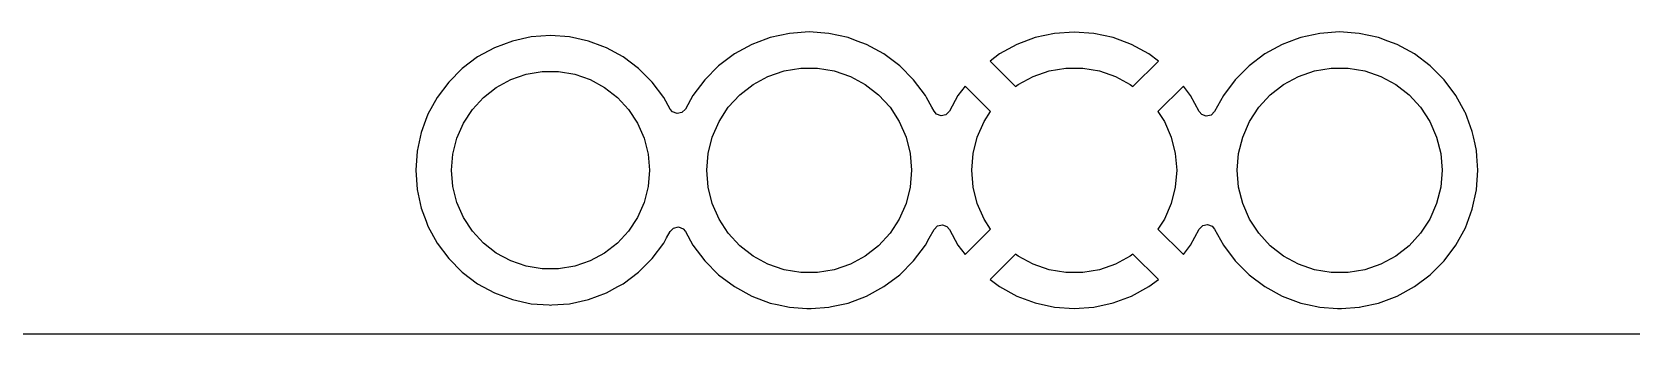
# Model space of a CAD drawing. Extents: x 280 to 530, y -238 to -79.
# Drawn here: x 327.81 to 350.43, y -238.37 to -234.1 of the extents above; entities that cross this region are included whole.
import ezdxf

# ---------------------------------------------------------------- set-up
doc = ezdxf.new("R2010")
doc.units = 0
doc.layers.add('BLACK', color=7, linetype='CONTINUOUS')

msp = doc.modelspace()

# ---------------------------------------------------------------- linework, layer by layer
at = {"layer": 'BLACK', "linetype": 'CONTINUOUS'}
for p, q in [((338.5267, -234.124422), (338.254083, -234.183727)), ((338.804999, -234.104518), (338.5267, -234.124422)), ((338.805001, -234.104518), (338.804999, -234.104518)), ((339.083299, -234.124422), (338.805001, -234.104518)), ((339.355916, -234.183727), (339.083299, -234.124422)), ((342.276769, -234.124919), (342.004225, -234.184207)), ((342.276776, -234.124918), (342.276769, -234.124919)), ((342.554999, -234.105019), (342.276776, -234.124918)), ((342.555001, -234.105019), (342.554999, -234.105019)), ((342.833223, -234.124918), (342.555001, -234.105019)), ((342.83323, -234.124919), (342.833223, -234.124918)), ((343.105774, -234.184207), (342.83323, -234.124919)), ((346.0317, -234.124422), (345.759083, -234.183727)), ((346.309999, -234.104518), (346.0317, -234.124422)), ((346.310001, -234.104518), (346.309999, -234.104518)), ((346.588299, -234.124422), (346.310001, -234.104518)), ((346.860916, -234.183727), (346.588299, -234.124422)), ((334.35348, -234.32683), (334.114892, -234.457109)), ((334.480843, -234.279326), (334.35348, -234.32683)), ((334.608199, -234.231825), (334.480843, -234.279326)), ((334.608202, -234.231824), (334.608199, -234.231825)), ((334.608206, -234.231823), (334.608202, -234.231824)), ((334.873832, -234.17404), (334.608206, -234.231823)), ((334.873839, -234.174039), (334.873832, -234.17404)), ((335.144999, -234.154645), (334.873839, -234.174039)), ((335.145001, -234.154645), (335.144999, -234.154645)), ((335.41616, -234.174039), (335.145001, -234.154645)), ((335.416167, -234.17404), (335.41616, -234.174039)), ((335.681793, -234.231823), (335.416167, -234.17404)), ((335.681794, -234.231823), (335.681793, -234.231823)), ((335.681801, -234.231825), (335.681794, -234.231823)), ((335.88692, -234.30833), (335.681801, -234.231825)), ((335.936519, -234.32683), (335.88692, -234.30833)), ((336.175107, -234.457109), (335.936518, -234.32683)), ((335.936518, -234.32683), (335.936519, -234.32683)), ((337.992657, -234.281233), (337.747792, -234.41494)), ((337.992661, -234.281231), (337.992657, -234.281233)), ((338.190875, -234.207301), (337.992661, -234.281231)), ((338.254077, -234.183729), (338.190875, -234.207301)), ((338.254078, -234.183728), (338.254077, -234.183729)), ((338.254083, -234.183727), (338.254078, -234.183728)), ((339.355919, -234.183728), (339.355916, -234.183727)), ((339.355923, -234.183729), (339.355919, -234.183728)), ((339.484874, -234.231825), (339.355923, -234.183729)), ((339.617338, -234.281231), (339.484874, -234.231825)), ((339.617342, -234.281233), (339.617338, -234.281231)), ((339.862207, -234.41494), (339.617342, -234.281233)), ((341.742865, -234.281689), (341.498061, -234.415361)), ((342.004225, -234.184207), (341.742865, -234.281689)), ((343.367134, -234.281689), (343.105774, -234.184207)), ((343.611938, -234.415361), (343.367134, -234.281689)), ((345.497657, -234.281233), (345.252792, -234.41494)), ((345.497661, -234.281231), (345.497657, -234.281233)), ((345.695875, -234.207301), (345.497661, -234.281231)), ((345.759077, -234.183729), (345.695875, -234.207301)), ((345.759078, -234.183728), (345.759077, -234.183729)), ((345.759083, -234.183727), (345.759078, -234.183728)), ((346.860919, -234.183728), (346.860916, -234.183727)), ((346.860923, -234.183729), (346.860919, -234.183728)), ((346.989874, -234.231825), (346.860923, -234.183729)), ((347.122338, -234.281231), (346.989874, -234.231825)), ((347.122342, -234.281233), (347.122338, -234.281231)), ((347.367207, -234.41494), (347.122342, -234.281233)), ((334.114891, -234.45711), (333.897259, -234.620028)), ((334.114892, -234.457109), (334.114891, -234.45711)), ((336.175108, -234.45711), (336.175107, -234.457109)), ((336.175113, -234.457113), (336.175108, -234.45711)), ((336.392742, -234.620029), (336.175113, -234.457113)), ((337.524421, -234.582154), (337.327154, -234.779421)), ((337.524439, -234.582138), (337.524421, -234.582154)), ((337.747784, -234.414945), (337.524439, -234.582138)), ((337.747792, -234.41494), (337.747784, -234.414945)), ((339.862215, -234.414945), (339.862207, -234.41494)), ((340.08556, -234.582138), (339.862215, -234.414945)), ((340.085578, -234.582154), (340.08556, -234.582138)), ((340.282845, -234.779421), (340.085578, -234.582154)), ((341.364156, -234.515601), (341.364155, -234.515602)), ((341.364155, -234.515602), (341.724101, -234.875548)), ((341.498054, -234.415366), (341.364156, -234.515601)), ((341.498061, -234.415361), (341.498054, -234.415366)), ((343.385897, -234.875547), (343.745843, -234.515602)), ((343.611938, -234.415362), (343.611938, -234.415361)), ((343.745843, -234.515602), (343.611938, -234.415362)), ((345.029421, -234.582154), (344.832154, -234.779421)), ((345.029439, -234.582138), (345.029421, -234.582154)), ((345.252784, -234.414945), (345.029439, -234.582138)), ((345.252792, -234.41494), (345.252784, -234.414945)), ((347.367215, -234.414945), (347.367207, -234.41494)), ((347.59056, -234.582138), (347.367215, -234.414945)), ((347.590578, -234.582154), (347.59056, -234.582138)), ((347.787845, -234.779421), (347.590578, -234.582154)), ((333.705028, -234.812259), (333.54211, -235.029891)), ((333.705038, -234.812247), (333.705028, -234.812259)), ((333.897247, -234.620038), (333.705038, -234.812247)), ((333.897259, -234.620028), (333.897247, -234.620038)), ((334.379273, -234.887967), (334.582626, -234.777917)), ((334.582626, -234.777917), (334.80132, -234.70284)), ((334.80132, -234.70284), (335.029389, -234.664782)), ((335.029389, -234.664782), (335.260611, -234.664782)), ((335.260611, -234.664782), (335.48868, -234.70284)), ((335.48868, -234.70284), (335.707374, -234.777917)), ((335.707374, -234.777917), (335.910727, -234.887967)), ((336.392746, -234.620033), (336.392742, -234.620029)), ((336.392752, -234.620038), (336.392746, -234.620033)), ((336.584961, -234.812247), (336.392752, -234.620038)), ((336.584966, -234.812253), (336.584961, -234.812247)), ((336.584971, -234.812258), (336.584966, -234.812253)), ((336.747887, -235.029887), (336.584971, -234.812258)), ((337.327138, -234.779439), (337.159945, -235.002784)), ((337.327154, -234.779421), (337.327138, -234.779439)), ((338.011925, -234.846109), (338.222542, -234.732129)), ((338.222542, -234.732129), (338.449046, -234.65437)), ((338.449046, -234.65437), (338.68526, -234.614952)), ((338.68526, -234.614952), (338.92474, -234.614952)), ((338.92474, -234.614952), (339.160954, -234.65437)), ((339.160954, -234.65437), (339.387458, -234.732129)), ((339.387458, -234.732129), (339.598075, -234.846109)), ((340.282861, -234.779439), (340.282845, -234.779421)), ((340.450054, -235.002784), (340.282861, -234.779439)), ((341.761925, -234.846109), (341.972542, -234.732129)), ((341.972542, -234.732129), (342.199046, -234.65437)), ((342.199046, -234.65437), (342.43526, -234.614952)), ((342.43526, -234.614952), (342.67474, -234.614952)), ((342.67474, -234.614952), (342.910954, -234.65437)), ((342.910954, -234.65437), (343.137458, -234.732129)), ((343.137458, -234.732129), (343.348075, -234.846109)), ((344.832138, -234.779439), (344.664945, -235.002784)), ((344.832154, -234.779421), (344.832138, -234.779439)), ((345.516925, -234.846109), (345.727542, -234.732129)), ((345.727542, -234.732129), (345.954046, -234.65437)), ((345.954046, -234.65437), (346.19026, -234.614952)), ((346.19026, -234.614952), (346.42974, -234.614952)), ((346.42974, -234.614952), (346.665954, -234.65437)), ((346.665954, -234.65437), (346.892458, -234.732129)), ((346.892458, -234.732129), (347.103075, -234.846109)), ((347.787861, -234.779439), (347.787845, -234.779421)), ((347.955054, -235.002784), (347.787861, -234.779439)), ((333.542109, -235.029892), (333.41183, -235.26848)), ((333.54211, -235.029891), (333.542109, -235.029892)), ((334.040203, -235.200102), (334.196806, -235.029987)), ((334.196806, -235.029987), (334.379273, -234.887967)), ((335.910727, -234.887967), (336.093194, -235.029987)), ((336.093194, -235.029987), (336.249797, -235.200102)), ((336.747889, -235.029891), (336.747887, -235.029887)), ((336.74789, -235.029892), (336.747889, -235.029891)), ((336.837684, -235.194338), (336.74789, -235.029892)), ((337.15994, -235.002792), (337.055348, -235.194338)), ((337.159945, -235.002784), (337.15994, -235.002792)), ((337.660746, -235.169392), (337.822942, -234.9932)), ((337.822942, -234.9932), (338.011925, -234.846109)), ((339.598075, -234.846109), (339.787058, -234.9932)), ((339.787058, -234.9932), (339.949254, -235.169392)), ((340.450059, -235.002792), (340.450054, -235.002784)), ((340.464854, -235.029887), (340.450059, -235.002792)), ((340.540531, -235.16848), (340.464854, -235.029887)), ((340.910361, -235.003062), (340.789116, -235.225107)), ((340.910366, -235.003054), (340.910361, -235.003062)), ((341.010601, -234.869156), (340.910366, -235.003054)), ((341.010602, -234.869155), (341.010601, -234.869156)), ((341.371266, -235.229819), (341.010602, -234.869155)), ((341.724101, -234.875548), (341.761925, -234.846109)), ((343.348075, -234.846109), (343.385897, -234.875547)), ((344.099396, -234.869155), (343.738732, -235.229818)), ((344.199637, -235.003061), (344.099396, -234.869155)), ((344.199638, -235.003062), (344.199637, -235.003061)), ((344.323383, -235.229685), (344.199638, -235.003062)), ((344.66494, -235.002792), (344.541047, -235.229685)), ((344.664945, -235.002784), (344.66494, -235.002792)), ((345.165746, -235.169392), (345.327942, -234.9932)), ((345.327942, -234.9932), (345.516925, -234.846109)), ((347.103075, -234.846109), (347.292058, -234.9932)), ((347.292058, -234.9932), (347.454254, -235.169392)), ((347.955059, -235.002792), (347.955054, -235.002784)), ((348.085406, -235.241505), (347.955059, -235.002792)), ((333.913737, -235.393674), (334.040203, -235.200102)), ((336.249797, -235.200102), (336.376263, -235.393674)), ((336.872205, -235.234178), (336.837684, -235.194338)), ((336.93767, -235.258595), (336.872205, -235.234178)), ((337.005943, -235.243743), (336.93767, -235.258595)), ((337.055348, -235.194338), (337.005943, -235.243743)), ((337.529763, -235.369876), (337.660746, -235.169392)), ((339.949254, -235.169392), (340.080237, -235.369876)), ((340.571452, -235.225107), (340.540531, -235.16848)), ((340.605974, -235.264947), (340.571452, -235.225107)), ((340.671438, -235.289364), (340.605974, -235.264947)), ((340.789116, -235.225107), (340.739711, -235.274512)), ((341.279763, -235.369876), (341.371266, -235.229819)), ((343.738732, -235.229818), (343.830237, -235.369876)), ((344.357904, -235.269525), (344.323383, -235.229685)), ((344.541047, -235.229685), (344.491642, -235.27909)), ((345.034763, -235.369876), (345.165746, -235.169392)), ((347.454254, -235.169392), (347.585237, -235.369876)), ((348.088769, -235.247663), (348.085406, -235.241505)), ((348.186271, -235.509077), (348.088769, -235.247663)), ((333.37898, -235.356555), (333.316825, -235.523199)), ((333.41183, -235.26848), (333.37898, -235.356555)), ((333.820856, -235.605421), (333.913737, -235.393674)), ((336.376263, -235.393674), (336.469144, -235.605421)), ((337.433565, -235.589186), (337.529763, -235.369876)), ((340.080237, -235.369876), (340.176435, -235.589186)), ((340.739711, -235.274512), (340.671438, -235.289364)), ((341.183565, -235.589186), (341.279763, -235.369876)), ((343.830237, -235.369876), (343.926435, -235.589186)), ((344.423369, -235.293942), (344.357904, -235.269525)), ((344.491642, -235.27909), (344.423369, -235.293942)), ((344.938565, -235.589186), (345.034763, -235.369876)), ((347.585237, -235.369876), (347.681435, -235.589186)), ((333.316823, -235.523206), (333.25904, -235.788832)), ((333.316824, -235.523202), (333.316823, -235.523206)), ((333.316825, -235.523199), (333.316824, -235.523202)), ((333.764094, -235.829568), (333.820856, -235.605421)), ((336.469144, -235.605421), (336.525906, -235.829568)), ((337.374776, -235.821338), (337.433565, -235.589186)), ((340.176435, -235.589186), (340.235224, -235.821338)), ((341.124776, -235.821338), (341.183565, -235.589186)), ((343.926435, -235.589186), (343.985224, -235.821338)), ((344.879776, -235.821338), (344.938565, -235.589186)), ((347.681435, -235.589186), (347.740224, -235.821338)), ((348.203621, -235.588832), (348.186271, -235.509077)), ((348.225374, -235.688832), (348.203621, -235.588832)), ((348.245578, -235.781706), (348.225374, -235.688832)), ((333.259039, -235.788839), (333.239645, -236.059998)), ((333.25904, -235.788832), (333.259039, -235.788839)), ((333.745, -236.06), (333.764094, -235.829568)), ((336.525906, -235.829568), (336.545, -236.06)), ((337.355, -236.06), (337.374776, -235.821338)), ((340.235224, -235.821338), (340.255, -236.06)), ((341.105, -236.06), (341.124776, -235.821338)), ((343.985224, -235.821338), (344.005, -236.06)), ((344.86, -236.06), (344.879776, -235.821338)), ((347.740224, -235.821338), (347.76, -236.06)), ((348.251178, -235.859998), (348.245578, -235.781706)), ((348.265482, -236.06), (348.251178, -235.859998)), ((333.239645, -236.059998), (333.239645, -236.060001)), ((333.239645, -236.060001), (333.259039, -236.33116)), ((333.764094, -236.290432), (333.745, -236.06)), ((336.545, -236.06), (336.525906, -236.290432)), ((337.374776, -236.298662), (337.355, -236.06)), ((340.255, -236.06), (340.235224, -236.298662)), ((341.124776, -236.298662), (341.105, -236.06)), ((344.005, -236.06), (343.985224, -236.298662)), ((344.879776, -236.298662), (344.86, -236.06)), ((347.76, -236.06), (347.740224, -236.298662)), ((348.245578, -236.338294), (348.265482, -236.06)), ((333.259039, -236.33116), (333.25904, -236.331167)), ((333.25904, -236.331167), (333.316021, -236.593104)), ((333.820856, -236.514579), (333.764094, -236.290432)), ((336.525906, -236.290432), (336.469144, -236.514579)), ((337.433565, -236.530814), (337.374776, -236.298662)), ((340.235224, -236.298662), (340.176435, -236.530814)), ((341.183565, -236.530814), (341.124776, -236.298662)), ((343.985224, -236.298662), (343.926435, -236.530814)), ((344.938565, -236.530814), (344.879776, -236.298662)), ((347.740224, -236.298662), (347.681435, -236.530814)), ((348.186271, -236.610923), (348.245578, -236.338294)), ((333.316021, -236.593104), (333.316825, -236.596801)), ((333.316825, -236.596801), (333.384594, -236.778495)), ((333.913737, -236.726326), (333.820856, -236.514579)), ((336.469144, -236.514579), (336.376263, -236.726326)), ((337.529763, -236.750124), (337.433565, -236.530814)), ((340.176435, -236.530814), (340.080237, -236.750124)), ((341.279763, -236.750124), (341.183565, -236.530814)), ((343.926435, -236.530814), (343.830237, -236.750124)), ((345.034763, -236.750124), (344.938565, -236.530814)), ((347.681435, -236.530814), (347.585237, -236.750124)), ((348.088769, -236.872337), (348.186271, -236.610923)), ((333.384594, -236.778495), (333.41183, -236.851519)), ((334.040203, -236.919898), (333.913737, -236.726326)), ((336.376263, -236.726326), (336.249797, -236.919898)), ((337.660746, -236.950608), (337.529763, -236.750124)), ((340.080237, -236.750124), (339.949254, -236.950608)), ((340.571454, -236.894889), (340.620857, -236.845487)), ((340.620857, -236.845487), (340.68913, -236.830635)), ((340.68913, -236.830635), (340.754594, -236.855052)), ((341.371265, -236.890178), (341.279763, -236.750124)), ((343.830237, -236.750124), (343.738733, -236.89018)), ((344.323383, -236.890315), (344.372788, -236.840909)), ((344.372788, -236.840909), (344.441061, -236.826057)), ((344.441061, -236.826057), (344.506525, -236.850474)), ((344.506525, -236.850474), (344.541047, -236.890314)), ((345.165746, -236.950608), (345.034763, -236.750124)), ((347.585237, -236.750124), (347.454254, -236.950608)), ((333.41183, -236.851519), (333.542109, -237.090107)), ((334.196806, -237.090013), (334.040203, -236.919898)), ((336.249797, -236.919898), (336.093194, -237.090013)), ((336.747887, -237.090113), (336.787842, -237.01694)), ((336.787842, -237.01694), (336.837684, -236.925662)), ((336.837684, -236.925662), (336.887089, -236.876256)), ((336.887089, -236.876256), (336.955361, -236.861404)), ((336.955361, -236.861404), (337.020826, -236.885821)), ((337.020826, -236.885821), (337.055348, -236.925661)), ((337.055348, -236.925661), (337.15994, -237.117207)), ((337.822942, -237.1268), (337.660746, -236.950608)), ((339.949254, -236.950608), (339.787058, -237.1268)), ((340.45006, -237.117207), (340.504663, -237.017208)), ((340.504663, -237.017208), (340.571454, -236.894889)), ((340.754594, -236.855052), (340.789116, -236.894892)), ((340.789116, -236.894892), (340.910361, -237.116937)), ((341.010602, -237.250843), (341.371265, -236.890178)), ((343.738733, -236.89018), (344.099396, -237.250843)), ((344.199637, -237.11694), (344.323383, -236.890315)), ((344.541047, -236.890314), (344.66494, -237.117207)), ((345.327942, -237.1268), (345.165746, -236.950608)), ((347.454254, -236.950608), (347.292058, -237.1268)), ((347.955056, -237.117213), (348.088769, -236.872337)), ((333.542109, -237.090107), (333.54211, -237.090108)), ((333.54211, -237.090108), (333.542113, -237.090113)), ((333.542113, -237.090113), (333.705029, -237.307742)), ((334.379273, -237.232033), (334.196806, -237.090013)), ((334.582626, -237.342083), (334.379273, -237.232033)), ((335.910727, -237.232033), (335.707374, -237.342083)), ((336.093194, -237.090013), (335.910727, -237.232033)), ((336.584971, -237.307742), (336.747887, -237.090113)), ((337.15994, -237.117207), (337.159945, -237.117215)), ((337.159945, -237.117215), (337.327138, -237.34056)), ((338.011925, -237.273891), (337.822942, -237.1268)), ((338.222542, -237.387871), (338.011925, -237.273891)), ((339.598075, -237.273891), (339.387458, -237.387871)), ((339.787058, -237.1268), (339.598075, -237.273891)), ((340.282855, -237.340568), (340.450056, -237.117213)), ((340.450056, -237.117213), (340.45006, -237.117207)), ((340.910361, -237.116937), (340.910362, -237.116938)), ((340.910362, -237.116938), (341.010602, -237.250843)), ((341.7241, -237.24445), (341.364155, -237.604396)), ((341.761925, -237.273891), (341.7241, -237.24445)), ((341.972542, -237.387871), (341.761925, -237.273891)), ((343.348075, -237.273891), (343.137458, -237.387871)), ((343.385898, -237.244451), (343.348075, -237.273891)), ((343.745843, -237.604396), (343.385898, -237.244451)), ((344.099396, -237.250842), (344.199637, -237.11694)), ((344.099396, -237.250843), (344.099396, -237.250842)), ((344.66494, -237.117207), (344.664945, -237.117215)), ((344.664945, -237.117215), (344.832138, -237.34056)), ((345.516925, -237.273891), (345.327942, -237.1268)), ((345.727542, -237.387871), (345.516925, -237.273891)), ((347.103075, -237.273891), (346.892458, -237.387871)), ((347.292058, -237.1268), (347.103075, -237.273891)), ((347.787855, -237.340568), (347.955056, -237.117213)), ((333.705029, -237.307742), (333.705033, -237.307746)), ((333.705033, -237.307746), (333.705038, -237.307752)), ((333.705038, -237.307752), (333.897247, -237.499961)), ((333.897247, -237.499961), (333.897253, -237.499966)), ((333.897253, -237.499966), (333.897258, -237.499971)), ((333.897258, -237.499971), (334.114887, -237.662887)), ((334.80132, -237.41716), (334.582626, -237.342083)), ((335.029389, -237.455218), (334.80132, -237.41716)), ((335.260611, -237.455218), (335.029389, -237.455218)), ((335.48868, -237.41716), (335.260611, -237.455218)), ((335.707374, -237.342083), (335.48868, -237.41716)), ((336.175113, -237.662887), (336.392742, -237.499971)), ((336.392742, -237.499971), (336.584971, -237.307742)), ((337.327138, -237.34056), (337.327154, -237.340578)), ((337.327154, -237.340578), (337.524421, -237.537845)), ((338.449046, -237.46563), (338.222542, -237.387871)), ((338.68526, -237.505048), (338.449046, -237.46563)), ((338.92474, -237.505048), (338.68526, -237.505048)), ((339.160954, -237.46563), (338.92474, -237.505048)), ((339.387458, -237.387871), (339.160954, -237.46563)), ((340.085568, -237.537855), (340.282855, -237.340568)), ((342.199046, -237.46563), (341.972542, -237.387871)), ((342.43526, -237.505048), (342.199046, -237.46563)), ((342.67474, -237.505048), (342.43526, -237.505048)), ((342.910954, -237.46563), (342.67474, -237.505048)), ((343.137458, -237.387871), (342.910954, -237.46563)), ((344.832138, -237.34056), (344.832154, -237.340578)), ((344.832154, -237.340578), (345.029421, -237.537845)), ((345.954046, -237.46563), (345.727542, -237.387871)), ((346.19026, -237.505048), (345.954046, -237.46563)), ((346.42974, -237.505048), (346.19026, -237.505048)), ((346.665954, -237.46563), (346.42974, -237.505048)), ((346.892458, -237.387871), (346.665954, -237.46563)), ((347.590568, -237.537855), (347.787855, -237.340568)), ((334.114887, -237.662887), (334.114891, -237.662889)), ((334.114891, -237.662889), (334.114892, -237.66289)), ((334.114892, -237.66289), (334.353481, -237.793169)), ((335.936519, -237.793169), (336.097886, -237.705056)), ((336.097886, -237.705056), (336.175113, -237.662887)), ((337.524421, -237.537845), (337.524439, -237.537861)), ((337.524439, -237.537861), (337.747784, -237.705054)), ((337.747784, -237.705054), (337.747792, -237.705059)), ((337.747792, -237.705059), (337.992657, -237.838766)), ((339.617337, -237.838769), (339.862213, -237.705056)), ((339.862213, -237.705056), (340.085568, -237.537855)), ((341.364155, -237.604396), (341.498061, -237.704637)), ((341.498061, -237.704637), (341.498061, -237.704638)), ((341.498061, -237.704638), (341.742865, -237.83831)), ((343.367134, -237.83831), (343.611942, -237.704635)), ((343.611942, -237.704635), (343.745842, -237.604396)), ((343.745842, -237.604396), (343.745843, -237.604396)), ((345.029421, -237.537845), (345.029439, -237.537861)), ((345.029439, -237.537861), (345.252784, -237.705054)), ((345.252784, -237.705054), (345.252792, -237.705059)), ((345.252792, -237.705059), (345.497657, -237.838766)), ((347.122337, -237.838769), (347.367213, -237.705056)), ((347.367213, -237.705056), (347.590568, -237.537855)), ((334.353481, -237.793169), (334.35348, -237.793169)), ((334.35348, -237.793169), (334.353484, -237.79317)), ((334.353484, -237.79317), (334.353487, -237.793172)), ((334.353487, -237.793172), (334.608199, -237.888175)), ((334.608199, -237.888175), (334.87384, -237.945961)), ((334.87384, -237.945961), (335.125605, -237.963967)), ((335.125605, -237.963967), (335.144999, -237.965355)), ((335.144999, -237.965355), (335.145, -237.965355)), ((335.145, -237.965355), (335.145001, -237.965355)), ((335.145001, -237.965355), (335.1631, -237.96406)), ((335.1631, -237.96406), (335.41616, -237.945961)), ((335.41616, -237.945961), (335.681801, -237.888175)), ((335.681801, -237.888175), (335.936513, -237.793172)), ((335.936513, -237.793172), (335.936517, -237.793169)), ((335.936517, -237.793169), (335.936519, -237.793169)), ((337.992657, -237.838766), (337.992661, -237.838768)), ((337.992661, -237.838768), (337.992663, -237.838769)), ((337.992663, -237.838769), (338.254077, -237.936271)), ((338.254077, -237.936271), (338.351936, -237.957559)), ((338.351936, -237.957559), (338.5267, -237.995577)), ((339.122458, -237.987058), (339.355923, -237.936271)), ((339.355923, -237.936271), (339.617337, -237.838769)), ((341.742865, -237.83831), (342.004225, -237.935792)), ((342.004225, -237.935792), (342.276769, -237.99508)), ((342.83323, -237.99508), (343.105774, -237.935792)), ((343.105774, -237.935792), (343.367134, -237.83831)), ((345.497657, -237.838766), (345.497661, -237.838768)), ((345.497661, -237.838768), (345.497663, -237.838769)), ((345.497663, -237.838769), (345.759077, -237.936271)), ((345.759077, -237.936271), (345.856936, -237.957559)), ((345.856936, -237.957559), (346.0317, -237.995577)), ((346.627458, -237.987058), (346.860923, -237.936271)), ((346.860923, -237.936271), (347.122337, -237.838769)), ((338.5267, -237.995577), (338.526702, -237.995577)), ((338.526702, -237.995577), (338.526706, -237.995578)), ((338.526706, -237.995578), (338.774014, -238.013265)), ((338.774014, -238.013265), (338.804999, -238.015482)), ((338.804999, -238.015482), (338.805, -238.015482)), ((338.805, -238.015482), (338.805001, -238.015482)), ((338.805001, -238.015482), (338.832881, -238.013487)), ((338.832881, -238.013487), (339.083294, -237.995578)), ((339.083294, -237.995578), (339.085584, -237.99508)), ((339.085584, -237.99508), (339.122458, -237.987058)), ((342.276769, -237.99508), (342.276776, -237.995081)), ((342.276776, -237.995081), (342.554999, -238.014981)), ((342.554999, -238.014981), (342.555001, -238.014981)), ((342.555001, -238.014981), (342.833223, -237.995081)), ((342.833223, -237.995081), (342.83323, -237.99508)), ((346.0317, -237.995577), (346.031702, -237.995577)), ((346.031702, -237.995577), (346.031706, -237.995578)), ((346.031706, -237.995578), (346.279014, -238.013265)), ((346.279014, -238.013265), (346.309999, -238.015482)), ((346.309999, -238.015482), (346.31, -238.015482)), ((346.31, -238.015482), (346.310001, -238.015482)), ((346.310001, -238.015482), (346.337881, -238.013487)), ((346.337881, -238.013487), (346.588294, -237.995578)), ((346.588294, -237.995578), (346.590584, -237.99508)), ((346.590584, -237.99508), (346.627458, -237.987058)), ((373.525933, -238.3745), (282.094067, -238.3745))]:
    msp.add_line(p, q, dxfattribs=at)

doc.saveas('drawing.dxf')
